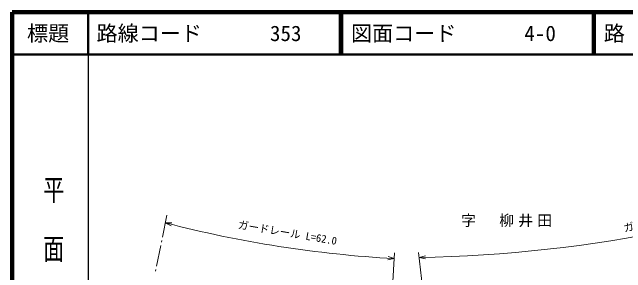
# Model space of a CAD drawing. Units: millimetres, scale not verified. Extents: x 40000 to 680000, y 20000 to 380000.
# Drawn here: x 40000 to 185573, y 318219 to 380000 of the extents above; entities that cross this region are included whole.
import ezdxf
from ezdxf.enums import TextEntityAlignment as Align

# ---------------------------------------------------------------- set-up
doc = ezdxf.new("R2010")
doc.units = ezdxf.units.MM
doc.header["$LTSCALE"] = 1000
for name, color, linetype, lineweight in [('M-BMK-HTXT', 7, 'Continuous', 13), ('M-STR-HTXT', 7, 'Continuous', 13), ('M-TTL', 2, 'Continuous', 140), ('M-TTL-BAND', 7, 'Continuous', 25), ('M-TTL-LINE', 7, 'Continuous', 50)]:
    doc.layers.add(name, color=color, linetype=linetype, lineweight=lineweight)
doc.layers.add('M-TTL-TXT', color=7, linetype='Continuous')
doc.styles.add('@ＭＳ ゴシック', font='')
doc.styles.add('ＭＳ ゴシック', font='')
doc.styles.get('@ＭＳ ゴシック').set_extended_font_data('@MS Gothic')
doc.styles.get('ＭＳ ゴシック').set_extended_font_data('MS Gothic')

msp = doc.modelspace()

# ---------------------------------------------------------------- linework, layer by layer
at = {"layer": 'M-BMK-HTXT'}
for p, q in [((76697, 331907), (75622, 326641)), ((75222, 324681), (74222, 319782)), ((75462, 325857), (75382, 325465)), ((74062, 318999), (73982, 318607))]:
    msp.add_line(p, q, dxfattribs=at)
at = {"layer": 'M-STR-HTXT'}
for p, q in [((76319, 330058), (77677, 329318)), ((76319, 330058), (77865, 330044)), ((130639, 321577), (129162, 322034)), ((130211, 314445), (130721, 322930)), ((137676, 311938), (136436, 322990)), ((136566, 321830), (138060, 322230)), ((136566, 321830), (138073, 321480)), ((130639, 321577), (129121, 321285))]:
    msp.add_line(p, q, dxfattribs=at)
for centre, radius, start, end in [((131048, 646471), 324688, 270.9739, 292.46364), ((145895, 597460), 276305, 255.41549, 266.83491)]:
    msp.add_arc(centre, radius, start, end, dxfattribs=at)
at = {"layer": 'M-TTL'}
for p, q in [((40000, 380000), (40000, 20000)), ((680000, 380000), (40000, 380000))]:
    msp.add_line(p, q, dxfattribs=at)
at = {"layer": 'M-TTL-BAND'}
msp.add_line((58000, 370000), (58000, 20000), dxfattribs=at)
at = {"layer": 'M-TTL-LINE'}
for p, q in [((58000, 380000), (58000, 370000)), ((117750, 380000), (117750, 370000)), ((118250, 380000), (118250, 370000)), ((177750, 380000), (177750, 370000)), ((178250, 380000), (178250, 370000)), ((40000, 370000), (680000, 370000))]:
    msp.add_line(p, q, dxfattribs=at)

# ---------------------------------------------------------------- texts
at = {"layer": 'M-BMK-HTXT', "insert": (157816, 330462), "char_height": 2566, "attachment_point": 5, "style": 'ＭＳ ゴシック'}
msp.add_mtext('\\T1.29;字\u3000柳井田', dxfattribs=at)
at = {"layer": 'M-STR-HTXT', "style": 'ＭＳ ゴシック'}
for s, rotation, p in [('ガードレール L=138.0', 12.032, (197578, 329931)), ('ガードレール L=62.0', 350.475, (105076, 326247))]:
    msp.add_text(s, height=1833, rotation=rotation, dxfattribs=at).set_placement(p, align=Align.BOTTOM_CENTER)
at = {"layer": 'M-TTL-BAND', "style": '@ＭＳ ゴシック', "width": 1.4}
msp.add_text('平  面  図', height=3666, rotation=270, dxfattribs=at).set_placement((49777, 306475), align=Align.MIDDLE_RIGHT)
at = {"layer": 'M-TTL-TXT', "style": 'ＭＳ ゴシック'}
msp.add_text('標題', height=3666, dxfattribs=at).set_placement((48500, 375000), align=Align.MIDDLE_CENTER)
for s, p in [('路線コード', (60000, 375000)), ('図面コード', (120380, 375000)), ('路 線 名', (180380, 375000)), ('353', (101142, 375000)), ('4-0', (161521, 375000))]:
    msp.add_text(s, height=3666, dxfattribs=at).set_placement(p, align=Align.MIDDLE_LEFT)

doc.saveas('drawing.dxf')
